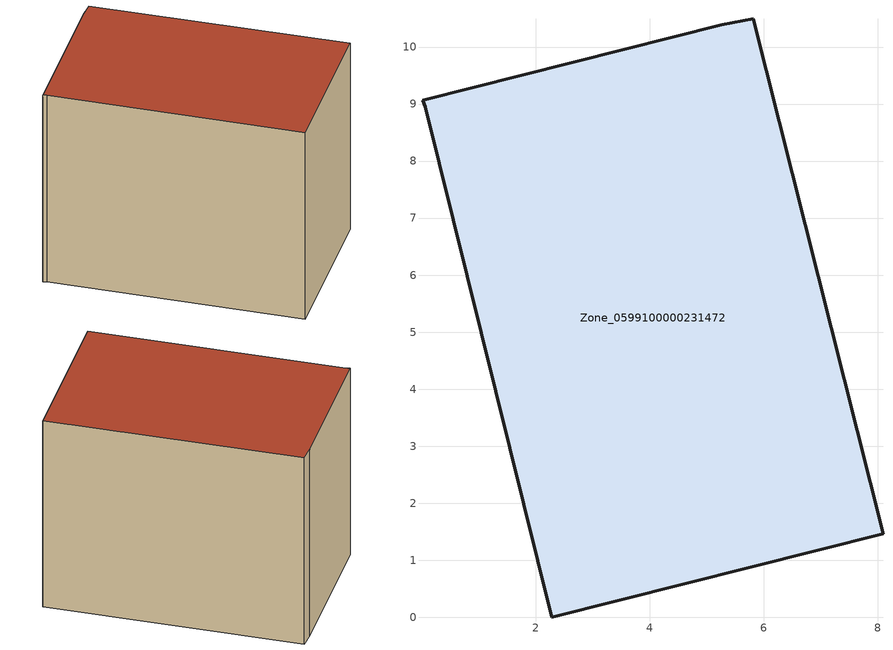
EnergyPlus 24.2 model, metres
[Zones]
Zone_0599100000231472
 floor ground (C_G): 5.26,10.39 5.82,10.49 8.09,1.46 2.28,0 0.06,8.95 0.01,9.07 z0
 wall outside (C_F): 5.82,10.49 5.26,10.39 0.01,9.07 0.06,8.95 2.28,0 8.09,1.46 5.82,10.49 z0:7.58
 roof outside (C_R): 5.26,10.39 0.01,9.07 0.06,8.95 2.28,0 8.09,1.46 5.82,10.49 z7.58
[BUILDING]
Pand.0599100000231472: North Axis=0; Terrain=City; Loads Convergence Tolerance Value=0.04; Temperature Convergence Tolerance Value=0.4; Solar Distribution=FullExterior; Maximum Number of Warmup Days=25; Minimum Number of Warmup Days=1
[Site:Location]
Rotterdam.The.Hague.AP_ZH_NLD Design_Conditions: Latitude=51.96; Longitude=4.45; Time Zone=1; Elevation=-4.5
[SITE:GROUNDTEMPERATURE:BUILDINGSURFACE]
18, 18, 18, 18, 18, 18, 18, 18, 18, 18, 18, 18
[MATERIAL] Thermal Absorptance=0.9; Solar Absorptance=0.7; Visible Absorptance=0.7
Name | Roughness | Thickness | Conductivity | Density | Specific Heat
G.TI.1965-1974 | MediumSmooth | 0.15 | 0.882353 | 540 | 1210
F.TI.1965-1974 | Rough | 0.3 | 0.697674 | 1920 | 840
R.TI.1965-1974 | MediumRough | 0.2 | 0.232558 | 1500 | 1000
[CONSTRUCTION]
C_G: G.TI.1965-1974
C_F: F.TI.1965-1974
C_R: R.TI.1965-1974
[ZONE]
Zone_0599100000231472: Type=1; Multiplier=1; Ceiling Height=Autocalculate; Volume=Autocalculate; Floor Area=autocalculate; Part of Total Floor Area=Yes
[ZONEINFILTRATION:DESIGNFLOWRATE]
Infil_Zone_0599100000231472: Zone or ZoneList or Space or SpaceList=Zone_0599100000231472; Schedule=AlwaysOn; Design Flow Rate Calculation Method=Flow/Area; Flow Rate per Floor Area=0.003; Constant Term Coefficient=1; Temperature Term Coefficient=0; Velocity Term Coefficient=0; Velocity Squared Term Coefficient=0
[HVACTEMPLATE:ZONE:IDEALLOADSAIRSYSTEM]
Zone_0599100000231472: Maximum Heating Supply Air Temperature=50; Minimum Cooling Supply Air Temperature=13; Maximum Heating Supply Air Humidity Ratio=0.0156; Minimum Cooling Supply Air Humidity Ratio=0.0077; Heating Limit=NoLimit; Cooling Limit=NoLimit; Dehumidification Control Type=ConstantSensibleHeatRatio; Cooling Sensible Heat Ratio=0.7; Dehumidification Setpoint=60; Humidification Control Type=None; Humidification Setpoint=30; Outdoor Air Method=None; Outdoor Air Flow Rate per Person=0.00944; Outdoor Air Flow Rate per Zone Floor Area=0; Outdoor Air Flow Rate per Zone=0; Demand Controlled Ventilation Type=None; Outdoor Air Economizer Type=NoEconomizer; Heat Recovery Type=None; Sensible Heat Recovery Effectiveness=0.7; Latent Heat Recovery Effectiveness=0.65
[ZONECONTROL:THERMOSTAT]
ThermostatControl_Zone_0599100000231472: Zone or ZoneList=Zone_0599100000231472; Control Type Schedule=DualSetpointControlType; Control 1=Thermostat_Zone_0599100000231472; Temperature Difference Between Cutout And Setpoint=0
[THERMOSTATSETPOINT:DUALSETPOINT]
Thermostat_Zone_0599100000231472: Heating Setpoint Temperature Schedule=HeatingSetpoint_Zone_0599100000231472; Cooling Setpoint Temperature Schedule=CoolingSetpoint_Zone_0599100000231472
[SCHEDULE:COMPACT]
HeatingSetpoint_Zone_0599100000231472: Through: 12/31, For: AllDays, Until: 24:00, 21
CoolingSetpoint_Zone_0599100000231472: Through: 12/31, For: AllDays, Until: 24:00, 24
DualSetpointControlType: Through: 12/31, For: AllDays, Until: 24:00, 4
AlwaysOn: Through: 12/31, For: AllDays, Until: 24:00, 1
